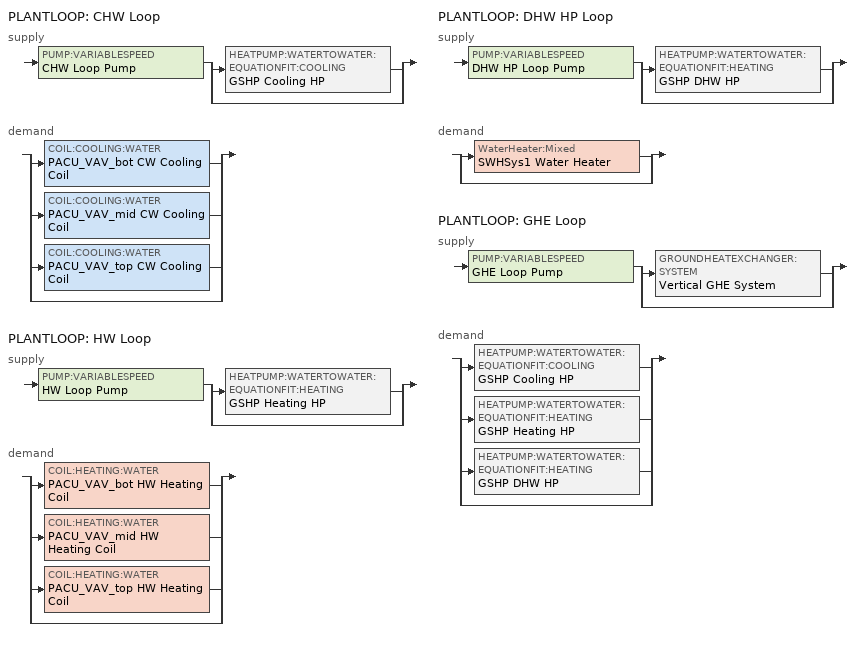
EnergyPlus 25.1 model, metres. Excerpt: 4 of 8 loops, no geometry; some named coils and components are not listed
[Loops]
PLANTLOOP 'CHW Loop'
 supply: PUMP:VARIABLESPEED 'CHW Loop Pump' > split
  | HEATPUMP:WATERTOWATER:EQUATIONFIT:COOLING 'GSHP Cooling HP'
  | bypass
 demand: split
  | COIL:COOLING:WATER 'PACU_VAV_bot CW Cooling Coil'
  | COIL:COOLING:WATER 'PACU_VAV_mid CW Cooling Coil'
  | COIL:COOLING:WATER 'PACU_VAV_top CW Cooling Coil'
  | bypass
PLANTLOOP 'HW Loop'
 supply: PUMP:VARIABLESPEED 'HW Loop Pump' > split
  | HEATPUMP:WATERTOWATER:EQUATIONFIT:HEATING 'GSHP Heating HP'
  | bypass
 demand: split
  | COIL:HEATING:WATER 'PACU_VAV_bot HW Heating Coil'
  | COIL:HEATING:WATER 'PACU_VAV_mid HW Heating Coil'
  | COIL:HEATING:WATER 'PACU_VAV_top HW Heating Coil'
  | bypass
PLANTLOOP 'DHW HP Loop'
 supply: PUMP:VARIABLESPEED 'DHW HP Loop Pump' > split
  | HEATPUMP:WATERTOWATER:EQUATIONFIT:HEATING 'GSHP DHW HP'
  | bypass
 demand: split
  | WaterHeater:Mixed 'SWHSys1 Water Heater'
  | bypass
PLANTLOOP 'GHE Loop'
 supply: PUMP:VARIABLESPEED 'GHE Loop Pump' > split
  | GROUNDHEATEXCHANGER:SYSTEM 'Vertical GHE System'
  | bypass
 demand: split
  | HEATPUMP:WATERTOWATER:EQUATIONFIT:COOLING 'GSHP Cooling HP'
  | HEATPUMP:WATERTOWATER:EQUATIONFIT:HEATING 'GSHP Heating HP'
  | HEATPUMP:WATERTOWATER:EQUATIONFIT:HEATING 'GSHP DHW HP'
  | bypass
[SIZING:PLANT] Sizing Option=NonCoincident; Zone Timesteps in Averaging Window=1
Name | Loop Type | Design Loop Exit Temperature | Loop Design Temperature Difference
CHW Loop | Cooling | 7 | 5
HW Loop | Heating | 45 | 11
DHW HP Loop | Heating | 65 | 19.69
GHE Loop | Condenser | 30 | 5.5
[PUMP:VARIABLESPEED] Design Maximum Flow Rate=autosize; Design Pump Head=179352; Design Power Consumption=autosize; Motor Efficiency=0.9; Fraction of Motor Inefficiencies to Fluid Stream=0; Coefficient 1 of the Part Load Performance Curve=0; Coefficient 2 of the Part Load Performance Curve=1; Coefficient 3 of the Part Load Performance Curve=0; Coefficient 4 of the Part Load Performance Curve=0; Design Minimum Flow Rate=0; Pump Control Type=Intermittent; Design Power Sizing Method=PowerPerFlowPerPressure; Design Electric Power per Unit Flow Rate=348701.1; Design Shaft Power per Unit Flow Rate per Unit Head=1.28205; Design Minimum Flow Rate Fraction=0; EndUse Subcategory=General
CHW Loop Pump; HW Loop Pump; DHW HP Loop Pump; GHE Loop Pump
[HEATPUMP:WATERTOWATER:EQUATIONFIT:HEATING] Reference Load Side Flow Rate=autosize; Reference Source Side Flow Rate=autosize; Reference Heating Capacity=autosize; Reference Heating Power Consumption=autosize; Heating Capacity Curve=GSHP_HeatCap_QuadLinear; Heating Compressor Power Curve=GSHP_HeatPwr_QuadLinear; Reference Coefficient of Performance=7.5; Sizing Factor=1
Name | Companion Cooling Heat Pump
GSHP Heating HP | GSHP Cooling HP
GSHP DHW HP
[HEATPUMP:WATERTOWATER:EQUATIONFIT:COOLING]
GSHP Cooling HP: Reference Load Side Flow Rate=autosize; Reference Source Side Flow Rate=autosize; Reference Cooling Capacity=autosize; Reference Cooling Power Consumption=autosize; Cooling Capacity Curve=GSHP_CoolCap_QuadLinear; Cooling Compressor Power Curve=GSHP_CoolPwr_QuadLinear; Reference Coefficient of Performance=8; Sizing Factor=1; Companion Heating Heat Pump=GSHP Heating HP
[PLANTLOOP] Fluid Type=Water; Maximum Loop Flow Rate=autosize; Minimum Loop Flow Rate=0; Plant Loop Volume=autosize; Load Distribution Scheme=Optimal; Plant Loop Demand Calculation Scheme=SingleSetpoint; Common Pipe Simulation=None; Pressure Simulation Type=None; Loop Circulation Time=2
Name | Plant Equipment Operation Scheme | Maximum Loop Temperature | Minimum Loop Temperature
CHW Loop | CHW Loop Operation Schemes | 25 | 2
HW Loop | HW Loop Operation Schemes | 60 | 10
DHW HP Loop | DHW HP Loop Operation Schemes | 80 | 10
GHE Loop | GHE Loop Operation Schemes | 40 | -5
[PLANTEQUIPMENTLIST]
CHW Loop Equipment List: GSHP Cooling HP
HW Loop Equipment List: GSHP Heating HP
DHW HP Loop Equipment List: GSHP DHW HP
GHE Loop Equipment List: Vertical GHE System
[PLANTEQUIPMENTOPERATION:UNCONTROLLED]
GHE Loop Uncontrolled Operation: Equipment List=GHE Loop Equipment List
[PLANTEQUIPMENTOPERATION:COOLINGLOAD]
CHW Loop CoolingLoad Operation: Load Range 1 Lower Limit=0; Load Range 1 Upper Limit=1000000000; Range 1 Equipment List=CHW Loop Equipment List
[PLANTEQUIPMENTOPERATION:HEATINGLOAD] Load Range 1 Lower Limit=0; Load Range 1 Upper Limit=1000000000
Name | Range 1 Equipment List
HW Loop HeatingLoad Operation | HW Loop Equipment List
DHW HP Loop HeatingLoad Operation | DHW HP Loop Equipment List
[PLANTEQUIPMENTOPERATIONSCHEMES] Control Scheme 1 Schedule=Always_On
Name | Control Scheme 1
CHW Loop Operation Schemes | CHW Loop CoolingLoad Operation
HW Loop Operation Schemes | HW Loop HeatingLoad Operation
DHW HP Loop Operation Schemes | DHW HP Loop HeatingLoad Operation
GHE Loop Operation Schemes | GHE Loop Uncontrolled Operation
[EnergyManagementSystem:Program]
SET_Perimeter_bot_ZN_2_Light_EMS_Program: SET Perimeter_bot_ZN_2_LSr_IP =0.093*Perimeter_bot_ZN_2_LSr/Perimeter_bot_ZN_2_Area; IF (Perimeter_bot_ZN_2_Occ_Sensor <= 0) && (Perimeter_bot_ZN_2_LSr_IP >= 0.02); SET Perimeter_bot_ZN_2_Light_Actuator = 0.02*Perimeter_bot_ZN_2_Area/0.09290304; ELSE; SET Perimeter_bot_ZN_2_Light_Actuator = NULL; ENDIF
SET_Perimeter_bot_ZN_1_Light_EMS_Program: SET Perimeter_bot_ZN_1_LSr_IP =0.093*Perimeter_bot_ZN_1_LSr/Perimeter_bot_ZN_1_Area; IF (Perimeter_bot_ZN_1_Occ_Sensor <= 0) && (Perimeter_bot_ZN_1_LSr_IP >= 0.02); SET Perimeter_bot_ZN_1_Light_Actuator = 0.02*Perimeter_bot_ZN_1_Area/0.09290304; ELSE; SET Perimeter_bot_ZN_1_Light_Actuator = NULL; ENDIF
SET_Perimeter_bot_ZN_4_Light_EMS_Program: SET Perimeter_bot_ZN_4_LSr_IP =0.093*Perimeter_bot_ZN_4_LSr/Perimeter_bot_ZN_4_Area; IF (Perimeter_bot_ZN_4_Occ_Sensor <= 0) && (Perimeter_bot_ZN_4_LSr_IP >= 0.02); SET Perimeter_bot_ZN_4_Light_Actuator = 0.02*Perimeter_bot_ZN_4_Area/0.09290304; ELSE; SET Perimeter_bot_ZN_4_Light_Actuator = NULL; ENDIF
SET_Perimeter_mid_ZN_3_Light_EMS_Program: SET Perimeter_mid_ZN_3_LSr_IP =0.093*Perimeter_mid_ZN_3_LSr/Perimeter_mid_ZN_3_Area; IF (Perimeter_mid_ZN_3_Occ_Sensor <= 0) && (Perimeter_mid_ZN_3_LSr_IP >= 0.02); SET Perimeter_mid_ZN_3_Light_Actuator = 0.02*Perimeter_mid_ZN_3_Area/0.09290304; ELSE; SET Perimeter_mid_ZN_3_Light_Actuator = NULL; ENDIF
SET_Perimeter_mid_ZN_2_Light_EMS_Program: SET Perimeter_mid_ZN_2_LSr_IP =0.093*Perimeter_mid_ZN_2_LSr/Perimeter_mid_ZN_2_Area; IF (Perimeter_mid_ZN_2_Occ_Sensor <= 0) && (Perimeter_mid_ZN_2_LSr_IP >= 0.02); IF (DaylightSavings==0) && ((Hour < 7) || (Hour > 16)); SET Perimeter_mid_ZN_2_Light_Actuator = 0.02*Perimeter_mid_ZN_2_Area/0.09290304; ELSEIF (DaylightSavings==1) && ((Hour < 6) || (Hour > 15)); SET Perimeter_mid_ZN_2_Light_Actuator = 0.02*Perimeter_mid_ZN_2_Area/0.09290304; ELSE; SET Perimeter_mid_ZN_2_Light_Actuator = NULL; ENDIF; ELSE; SET Perimeter_mid_ZN_2_Light_Actuator = NULL; ENDIF
SET_Perimeter_mid_ZN_1_Light_EMS_Program: SET Perimeter_mid_ZN_1_LSr_IP =0.093*Perimeter_mid_ZN_1_LSr/Perimeter_mid_ZN_1_Area; IF (Perimeter_mid_ZN_1_Occ_Sensor <= 0) && (Perimeter_mid_ZN_1_LSr_IP >= 0.02); SET Perimeter_mid_ZN_1_Light_Actuator = 0.02*Perimeter_mid_ZN_1_Area/0.09290304; ELSE; SET Perimeter_mid_ZN_1_Light_Actuator = NULL; ENDIF
SET_Perimeter_mid_ZN_4_Light_EMS_Program: SET Perimeter_mid_ZN_4_LSr_IP =0.093*Perimeter_mid_ZN_4_LSr/Perimeter_mid_ZN_4_Area; IF (Perimeter_mid_ZN_4_Occ_Sensor <= 0) && (Perimeter_mid_ZN_4_LSr_IP >= 0.02); SET Perimeter_mid_ZN_4_Light_Actuator = 0.02*Perimeter_mid_ZN_4_Area/0.09290304; ELSE; SET Perimeter_mid_ZN_4_Light_Actuator = NULL; ENDIF
pacu_vav_bot_MAX_OA_FRAC: IF pacu_vav_bot_OA > pacu_vav_bot_OA_VRP; SET pacu_vav_bot_MAX_OA_FRAC = NULL; ELSE; IF pacu_vav_bot_SUPPLY_FLOW > 0; SET pacu_vav_bot_MAX_OA_FRAC =      0.9561 / pacu_vav_bot_SUPPLY_FLOW; ELSE; SET pacu_vav_bot_MAX_OA_FRAC = NULL; ENDIF; ENDIF
pacu_vav_mid_MAX_OA_FRAC: IF pacu_vav_mid_OA > pacu_vav_mid_OA_VRP; SET pacu_vav_mid_MAX_OA_FRAC = NULL; ELSE; IF pacu_vav_mid_SUPPLY_FLOW > 0; SET pacu_vav_mid_MAX_OA_FRAC =      0.9561 / pacu_vav_mid_SUPPLY_FLOW; ELSE; SET pacu_vav_mid_MAX_OA_FRAC = NULL; ENDIF; ENDIF
pacu_vav_top_MAX_OA_FRAC: IF pacu_vav_top_OA > pacu_vav_top_OA_VRP; SET pacu_vav_top_MAX_OA_FRAC = NULL; ELSE; IF pacu_vav_top_SUPPLY_FLOW > 0; SET pacu_vav_top_MAX_OA_FRAC =      0.9561 / pacu_vav_top_SUPPLY_FLOW; ELSE; SET pacu_vav_top_MAX_OA_FRAC = NULL; ENDIF; ENDIF
OA_BASED_OPTIMUM_START_EMS_Program: IF DaylightSavings==0 && DayOfWeek>1 && Hour==5 && OAT<23.9 && OAT>1.7; SET CLGSETP_SCH_Actuator = 26.7; SET HTGSETP_SCH_Actuator = 15.6; SET CLGSETP_SCH_w_SB_Actuator = 26.7; SET HTGSETP_SCH_w_SB_Actuator = 15.6; ELSEIF DaylightSavings==1 && DayOfWeek>1 && Hour==4 && OAT<23.9 && OAT>1.7; SET CLGSETP_SCH_Actuator = 26.7; SET HTGSETP_SCH_Actuator = 15.6; SET CLGSETP_SCH_w_SB_Actuator = 26.7; SET HTGSETP_SCH_w_SB_Actuator = 15.6; ELSE; SET CLGSETP_SCH_Actuator = NULL; SET HTGSETP_SCH_Actuator = NULL; SET CLGSETP_SCH_w_SB_Actuator = NULL; SET HTGSETP_SCH_w_SB_Actuator = NULL; ENDIF
[EnergyManagementSystem:GlobalVariable]
Wired_LTG
[EnergyManagementSystem:OutputVariable]
Wired_LTG: EMS Variable=Wired_LTG; Type of Data in Variable=Summed; Update Frequency=ZoneTimeStep; Units=J
[AvailabilityManager:NightCycle] Applicability Schedule=Always_On; Fan Schedule=HVACOperationSchd; Control Type=CycleOnAny; Thermostat Tolerance=1; Cycling Run Time Control Type=FixedRunTime; Cycling Run Time=1800
PACU_VAV_bot Availability Manager; PACU_VAV_mid Availability Manager; PACU_VAV_top Availability Manager
[SETPOINTMANAGER:SCHEDULED] Control Variable=Temperature
Name | Schedule | Setpoint Node or NodeList
CHW Loop Setpoint Manager | CHW Loop Temp Schedule | CHW Loop Supply Outlet Node
HW Loop Setpoint Manager | HW Loop Temp Schedule | HW Loop Supply Outlet Node
DHW HP Loop Setpoint Manager | DHW HP Loop Temp Schedule | DHW HP Loop Supply Outlet Node
GHE Loop Setpoint Manager | GHE Loop Temp Schedule | GHE Loop Supply Outlet Node
[Generator:PVWatts]
PV_module: PVWatts Version=5; DC System Capacity=32176.5; Module Type=Premium; Array Type=FixedOpenRack; System Losses=0.113; Array Geometry Type=TiltAzimuth; Tilt Angle=0; Azimuth Angle=180
[ElectricLoadCenter:Generators]
PV_Generator: Generator 1=PV_module; Generator 1 Rated Electric Power Output=32176.5; Generator 1 Availability Schedule=PV_SCH
[ELECTRICLOADCENTER:INVERTER:SIMPLE]
PV_Inverter: Radiative Fraction=0; Inverter Efficiency=0.96
[ElectricLoadCenter:Transformer]
Transformer 1: Availability Schedule=Always_On; Transformer Usage=PowerInFromGrid; Rated Capacity=45000; Phase=3; Conductor Material=Aluminum; Full Load Temperature Rise=150; Fraction of Eddy Current Losses=0.1; Performance Input Method=NominalEfficiency; Nameplate Efficiency=0.984; Per Unit Load for Nameplate Efficiency=0.35; Reference Temperature for Nameplate Efficiency=75; Consider Transformer Loss for Utility Cost=Yes; Meter 1=Wired_LTG_Electricity; Meter 2=Wired_INT_EQUIP
[ElectricLoadCenter:Distribution]
Generator: Generator List=PV_Generator; Generator Operation Scheme Type=Baseload; Electrical Buss Type=DirectCurrentWithInverter; Inverter=PV_Inverter
[Schedule:Compact]
PV_SCH; ALWAYS_ON: Through: 12/31, For: AllDays, Until: 24:00, 1
HVACOperationSchd: Through: 12/31, For: Weekdays SummerDesignDay, Until: 06:00, 0, Until: 22:00, 1, Until: 24:00, 0, For: Saturday WinterDesignDay, Until: 06:00, 0, Until: 18:00, 1, Until: 24:00, 0, For:Sunday Holidays AllOtherDays, Until: 24:00, 0
[SCHEDULE:COMPACT]
CHW Loop Temp Schedule: Through: 12/31, For: AllDays, Until: 24:00, 7
HW Loop Temp Schedule: Through: 12/31, For: AllDays, Until: 24:00, 45
DHW HP Loop Temp Schedule: Through: 12/31, For: AllDays, Until: 24:00, 65
GHE Loop Temp Schedule: Through: 12/31, For: AllDays, Until: 24:00, 22
[CURVE:QUADLINEAR] Minimum Value of w=0; Maximum Value of w=100; Minimum Value of x=0; Maximum Value of x=100; Minimum Value of y=0; Maximum Value of y=100; Minimum Value of z=0; Maximum Value of z=100
Name | Coefficient1 Constant | Coefficient2 w | Coefficient3 x | Coefficient4 y | Coefficient5 z
GSHP_CoolCap_QuadLinear | -1.52031 | 3.46626 | -1.32268 | 0.0939568 | 0.0389755
GSHP_CoolPwr_QuadLinear | -8.59564 | 0.962651 | 8.69489 | 0.0250146 | -0.201327
GSHP_HeatCap_QuadLinear | -3.33491 | -0.514519 | 4.51593 | 0.0179711 | 0.155798
GSHP_HeatPwr_QuadLinear | -8.93122 | 8.57036 | 1.29661 | -0.216292 | 0.0338624
